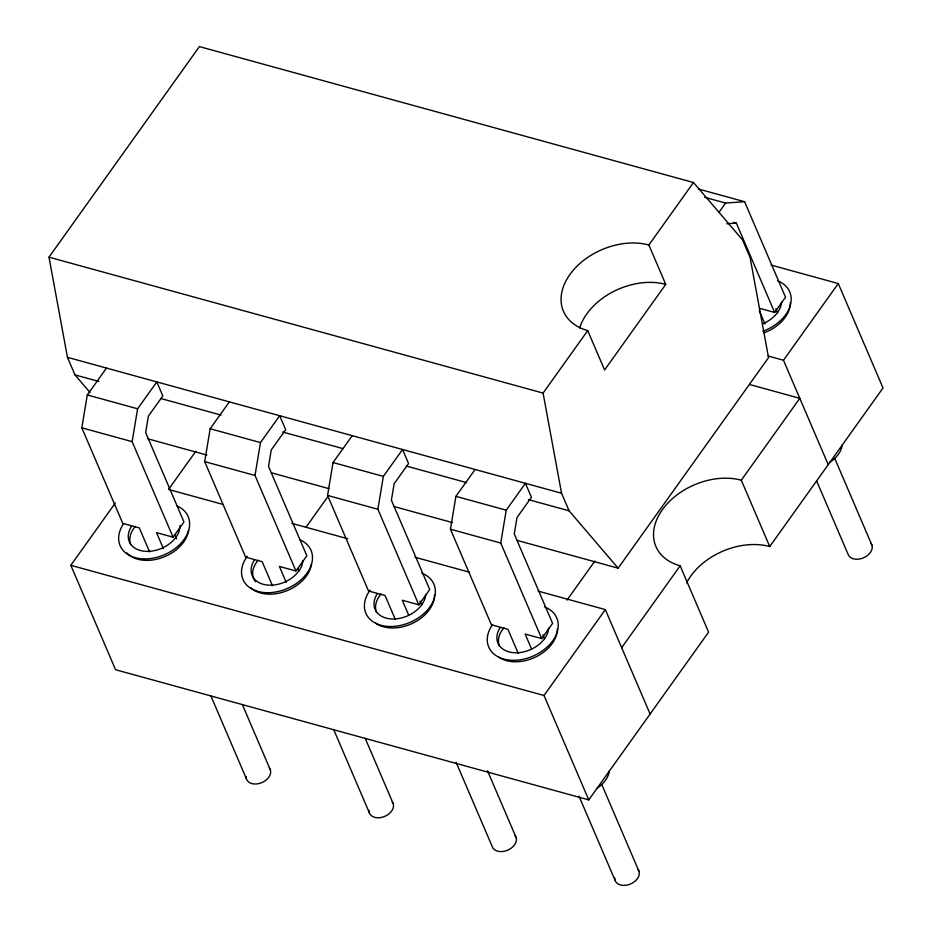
<?xml version="1.0" encoding="UTF-8"?>
<svg xmlns="http://www.w3.org/2000/svg" width="932" height="932" viewBox="0 0 932 932"><rect width="100%" height="100%" fill="white"/><g stroke="black" fill="none" stroke-linecap="round" stroke-linejoin="round"><path stroke-width="1.4" d="M149.609 551.93L139.311 527.908L122.768 523.353L81.818 427.811L87.293 394.947L106.493 368.07M173.084 537.193L132.134 441.652L137.61 408.787L156.809 381.91L162.82 395.925L148.386 416.126L145.648 432.565L183.965 521.955L173.084 537.193L156.529 532.638L163.403 548.657M272.482 585.739L262.183 561.705L245.64 557.15L204.69 461.62L210.166 428.743L229.365 401.867M295.945 570.99L255.007 475.46L260.482 442.584L279.682 415.707L285.693 429.722L271.259 449.923L268.521 466.361L306.838 555.763L295.945 570.99L279.402 566.446L286.275 582.465M395.354 619.535L385.056 595.501L368.513 590.958L327.563 495.416L333.039 462.54L352.238 435.663M418.817 604.798L377.879 509.256L383.355 476.38L402.554 449.504L408.565 463.53L394.131 483.731L391.393 500.169L429.71 589.56L418.817 604.798L402.275 600.243L408.577 614.922M518.227 653.332L507.928 629.31L491.385 624.755L450.436 529.213L455.911 496.348L475.11 469.472M541.69 638.595L500.752 543.053L506.227 510.188L525.427 483.312L531.426 497.327L517.004 517.528L514.266 533.966L552.583 623.357L541.69 638.595L525.147 634.04L531.438 648.73M90.078 392.547L74.991 374.897L67.454 357.329L48.988 257.174L199.401 46.6L693.501 182.521L742.548 239.885L750.074 257.442L768.539 357.608L618.126 568.17L517.062 540.374M749.456 384.473L799.796 398.325L741.301 480.201A59.66 41.521 -23.2 0 0 662.361 509.699A59.66 41.521 -23.2 0 0 680.162 565.806L708.588 632.141L588.768 799.901L115.568 669.724L70.82 565.316L115.347 502.965M168.739 489.16L195.755 451.344M305.894 527.419L328.681 495.509M618.126 568.17L569.091 510.818L561.553 493.249L543.088 393.083L587.719 330.604A59.66 41.521 -23.2 0 1 569.918 274.497A59.66 41.521 -23.2 0 1 648.87 245L693.501 182.521M648.87 245L665.739 284.388L604.6 369.981L587.719 330.604M718.933 212.414L725.609 203.06L744.586 201.696L785.536 297.238L774.655 312.465L759.487 308.294M566.971 600.126L594.837 561.122M588.768 799.901L544.008 695.482L605.346 609.61L538.148 591.121M828.233 464.66L783.474 360.241L838.264 283.549L771.055 265.061M621.667 647.693L680.162 565.806M686.604 582.896A59.66 41.521 -23.2 0 1 769.739 546.548L883.012 387.968L838.264 283.549M726.843 223.762L736.338 223.074L774.655 312.465M698.464 189.01L744.586 201.696M704.639 197.293L725.609 203.06M733.542 222.305L736.338 223.074M768.073 356.001L783.474 360.241M48.988 257.174L543.088 393.083M67.454 357.329L561.553 493.249M74.991 374.897L98.85 381.456M160.607 398.442L220.966 415.055M282.734 432.04L343.093 448.642M406.259 466.023L466.617 482.625M528.374 499.61L569.091 510.818M87.293 394.947L137.61 408.787M210.166 428.743L260.482 442.584M333.039 462.54L383.355 476.38M455.911 496.348L506.227 510.188M147.897 438.821L206.846 455.037M271.422 472.804L328.973 488.636M393.537 506.391L452.498 522.607M81.818 427.811L132.134 441.652M204.69 461.62L255.007 475.46M327.563 495.416L377.879 509.256M450.436 529.213L500.752 543.053M168.552 489.451L223.156 504.468M291.751 523.341L347.752 538.754M414.95 557.231L469.553 572.248M70.82 565.316L544.008 695.482M775.855 308.702L777.568 312.709M834.757 458.416L871.956 545.197M759.254 310.589L764.974 323.94M816.537 480.702L848.015 554.132A12.792 8.901 -23.2 0 0 864.22 557.511A12.792 8.901 -23.2 0 0 870.849 543.146M741.301 480.201L769.739 546.548M605.346 609.61L650.105 714.029M542.902 634.82L544.614 638.828M601.792 784.546L638.991 871.327M579.005 796.161L615.05 880.274M420.029 601.024L421.742 605.031M487.506 770.776L516.118 837.53M456.132 762.353L492.178 846.466A12.792 8.901 -23.2 0 0 508.394 849.844A12.792 8.901 -23.2 0 0 515.012 835.48M297.727 568.555L298.869 571.234M365.204 738.307L393.246 803.722M333.831 729.896L369.305 812.669M174.855 534.758L176.567 538.766M242.343 704.51L270.373 769.925M210.958 696.087L246.432 778.872M579.646 328.006A59.66 41.521 -23.2 0 1 665.739 284.388M790.348 302.62A34.67 24.127 -23.2 0 1 763.809 332.875M188.625 530.017A34.67 24.127 -23.2 0 1 162.727 557.429A34.67 24.127 -23.2 0 1 126.869 552.921M130.783 544.684A26.807 18.652 -23.2 0 1 135.28 526.44M311.486 563.813A34.67 24.127 -23.2 0 1 286.45 590.9A34.67 24.127 -23.2 0 1 250.661 587.661M255.508 581.661A26.807 18.652 -23.2 0 1 258.152 560.237M434.51 594.954A34.67 24.127 -23.2 0 1 412.643 623.263A34.67 24.127 -23.2 0 1 375.608 623.147M376.528 612.277A26.807 18.652 -23.2 0 1 381.025 594.034M557.383 628.762A34.67 24.127 -23.2 0 1 535.516 657.06A34.67 24.127 -23.2 0 1 498.48 656.943M499.401 646.086A26.807 18.652 -23.2 0 1 503.897 627.842M269.266 767.875A12.792 8.901 -23.2 0 1 261.111 782.903A12.792 8.901 -23.2 0 1 246.141 776.519M180.016 525.555A26.981 18.78 -23.2 0 1 147.827 551.383A26.981 18.78 -23.2 0 1 131.517 526.184M177.173 506.018A37 25.747 -23.2 0 1 182.427 541.585A37 25.747 -23.2 0 1 134.383 557.429A37 25.747 -23.2 0 1 123.548 523.702M637.884 869.276A12.792 8.901 -23.2 0 1 629.717 884.305A12.792 8.901 -23.2 0 1 614.759 877.909M548.598 628.238A26.981 18.78 -23.2 0 1 515.629 652.784A26.981 18.78 -23.2 0 1 500.135 627.586M609.318 770.962A27.005 18.791 -23.2 0 1 596.69 788.542M544.579 606.918A37 25.747 -23.2 0 1 551.651 642.23A37 25.747 -23.2 0 1 503.431 658.959A37 25.747 -23.2 0 1 492.166 625.104M392.139 801.671A12.792 8.901 -23.2 0 1 383.972 816.7A12.792 8.901 -23.2 0 1 369.014 810.316M302.865 560.633A26.981 18.78 -23.2 0 1 269.884 585.191A26.981 18.78 -23.2 0 1 254.389 559.981M300.046 539.814A37 25.747 -23.2 0 1 304.985 575.755A37 25.747 -23.2 0 1 256.405 590.958A37 25.747 -23.2 0 1 247.236 556.334M842.283 444.832A27.005 18.791 -23.2 0 1 829.643 462.412M777.544 280.788A37 25.747 -23.2 0 1 790.266 305.475A37 25.747 -23.2 0 1 762.877 331.221M781.564 302.108A26.981 18.78 -23.2 0 1 762.807 323.777M425.738 594.43A26.981 18.78 -23.2 0 1 392.756 618.988A26.981 18.78 -23.2 0 1 377.262 593.789M421.707 573.122A37 25.747 -23.2 0 1 428.475 608.806A37 25.747 -23.2 0 1 379.697 624.894A37 25.747 -23.2 0 1 370.109 590.142"/></g></svg>
